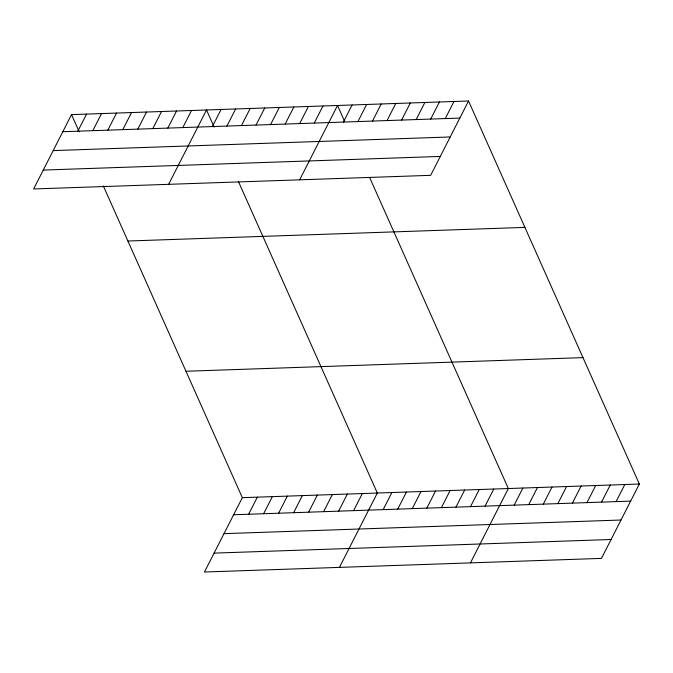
<?xml version="1.0" encoding="UTF-8"?>
<svg xmlns="http://www.w3.org/2000/svg" width="673" height="673" viewBox="0 0 673 673"><rect width="100%" height="100%" fill="white"/><g stroke="black" fill="none" stroke-linecap="round" stroke-linejoin="round"><path stroke-width="1.01" d="M71.531 114.612L33.65 188.962L430.661 175.333L468.543 100.984L71.531 114.612L79.187 131.773M77.824 131.193L86.531 114.099M92.824 130.671L101.53 113.586M107.823 130.158L116.53 113.072M122.814 129.645L131.529 112.551M137.814 129.132L146.521 112.038M152.813 128.61L161.52 111.525M167.813 128.097L176.519 111.011M182.812 127.584L191.519 110.49M168.629 184.326L206.518 109.977L214.165 127.138M212.365 126.566L221.072 109.48M226.919 126.07L235.634 108.976M241.481 125.573L250.188 108.479M256.034 125.069L264.741 107.983M270.596 124.572L279.303 107.478M285.15 124.068L293.857 106.982M299.704 123.571L308.411 106.477M314.266 123.066L322.973 105.981M299.645 179.834L337.526 105.476L344.778 121.729M343.381 122.074L352.088 104.98M357.935 121.569L366.642 104.483M372.489 121.073L381.196 103.978M387.051 120.568L395.758 103.482M401.604 120.072L410.311 102.977M416.166 119.567L424.873 102.481M430.72 119.071L439.427 101.976M103.339 185.941L242.339 497.667L204.457 572.016L601.469 558.388L639.35 484.038L468.543 100.984M445.274 118.574L453.981 101.48M248.631 514.248L257.338 497.154M263.631 513.726L272.338 496.64M278.63 513.213L287.337 496.127M293.63 512.7L302.337 495.606M308.621 512.187L317.336 495.092M323.62 511.665L332.327 494.579M338.62 511.152L347.327 494.066M353.619 510.639L362.326 493.545M339.444 567.381L377.326 493.031L238.326 181.306M383.173 509.621L391.879 492.535M397.735 509.125L406.442 492.03M412.288 508.628L420.995 491.534M426.842 508.123L435.549 491.038M441.404 507.627L450.111 490.533M455.958 507.122L464.664 490.037M470.52 506.626L479.226 489.532M485.073 506.121L493.78 489.035M470.452 562.889L508.334 488.531L369.738 177.714M514.189 505.129L522.896 488.034M528.742 504.624L537.449 487.538M543.304 504.127L552.011 487.033M557.858 503.623L566.565 486.537M572.412 503.126L581.119 486.032M586.974 502.622L595.681 485.536M601.527 502.125L610.234 485.031M616.081 501.629L624.796 484.535M62.825 131.706L459.836 118.069M53.201 150.601L450.203 136.964M43.274 170.067L440.285 156.439M127.904 241.018L524.906 227.39M185.975 371.26L582.986 357.624M242.339 497.667L639.35 484.038M233.632 514.761L630.643 501.124M224.008 533.655L621.011 520.019M214.09 553.122L611.092 539.494"/></g></svg>
